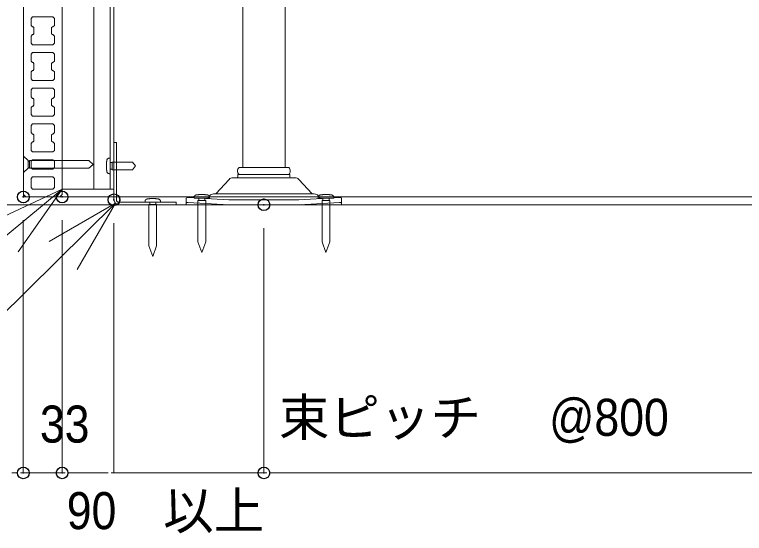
# Model space of a CAD drawing. Units: millimetres, scale not verified. Extents: x -8199 to 8201, y -2963 to 5056.
# Drawn here: x 1659 to 2286, y -1800 to -1354 of the extents above; entities that cross this region are included whole.
import ezdxf
from ezdxf.enums import TextEntityAlignment as Align

# ---------------------------------------------------------------- set-up
doc = ezdxf.new("R2010")
doc.units = ezdxf.units.MM
doc.header["$LTSCALE"] = 20
doc.header["$PDMODE"] = 32
doc.header["$PDSIZE"] = 10
for name, color, linetype, lineweight in [('0-1_一般', 4, 'Continuous', 9), ('0-2_寸法', 7, 'Continuous', 9), ('0-3_0', 7, 'Continuous', 9), ('0-7_ビス', 4, 'Continuous', 9), ('0-A_束', 4, 'Continuous', 9)]:
    doc.layers.add(name, color=color, linetype=linetype, lineweight=lineweight)
doc.layers.add('0-4_Defpoints', color=7, linetype='Continuous')
doc.styles.add('Osaka', font='')
doc.styles.get('Osaka').set_extended_font_data('Osaka')

# ---------------------------------------------------------------- blocks, each defined once
blk = doc.blocks.new('_DOT')
at = {"layer": '0-3_0'}
for p, q in [((-10, 0), (-20, 0)), ((-5, 0), (5, 0))]:
    blk.add_line(p, q, dxfattribs=at)
blk = doc.blocks.new('グループ-229-1')
at = {"layer": '0-7_ビス'}
for p, q in [((370065.2, -134877.9), (370047.2, -134877.9)), ((370047.2, -134964), (370065.2, -134964))]:
    blk.add_line(p, q, dxfattribs=at)
for points in [[(370047.2, -134971), (369986.5, -135025), (369986.5, -134817), (370047.2, -134871)], [(370065.2, -134971), (370830.2, -134971), (370886.5, -134921), (370830.2, -134871), (370065.2, -134871)]]:
    blk.add_lwpolyline(points, close=True, dxfattribs=at)
blk = doc.blocks.new('グループ-231-1')
at = {"layer": '0-1_一般', "color": 2}
for p, q in [((370486.5, -135240.9), (370486.5, -127140.9)), ((370894.4, -135240.9), (370894.4, -127654.9)), ((371104.4, -135240.9), (371104.4, -127654.9)), ((371154.5, -135240.9), (371154.5, -127654.9))]:
    blk.add_line(p, q, dxfattribs=at)
blk = doc.blocks.new('グループ-233-1')
at = {"layer": '0-1_一般', "color": 2}
blk.add_line((370486.5, -135240.9), (371154.5, -135240.9), dxfattribs=at)
at = {"layer": '0-1_一般'}
blk.add_blockref('グループ-231-1', (0, 0), dxfattribs=at)
blk = doc.blocks.new('グループ-65-1')
at = {"layer": '0-1_一般'}
for p, q in [((-40, 298), (-40, 326)), ((40, 326), (40, 298))]:
    blk.add_line(p, q, dxfattribs=at)
for points in [[(-92.2, 357.2), (-93.6, 355.4), (-94.9, 353.5), (-96.1, 351.6), (-97.1, 349.6), (-97.9, 347.6), (-98.6, 345.5), (-99.2, 343.4), (-99.6, 341.3), (-99.9, 339.3), (-100, 337.2), (-100, 336), (-100, 335.5), (-100, 335), (-100, 334.5), (-100, 334.1), (-100, 333.6), (-100, 333.1), (-100, 332.6), (-100, 332.1), (-100, 331.7), (-100, 331.2), (-100, 330.7), (-100, 330.2), (-100, 329.7), (-100, 329.3), (-100, 328.8), (-100, 328.3), (-100, 327.8), (-100, 327.3), (-100, 326.8), (-100, 326.4), (-97.6, 326), (-88.2, 326), (-78.8, 326), (-69.4, 326), (-60, 326), (-50.6, 326), (-41.2, 326), (-31.8, 326)], [(-17.1, 373.6), (-21.8, 373.4), (-26.5, 373.1), (-31.2, 372.8), (-35.9, 372.4), (-40.6, 371.9), (-45.3, 371.4), (-50, 370.8), (-51, 370.7), (-52.1, 370.5), (-53.1, 370.4), (-54.2, 370.3), (-55.2, 370.1), (-56.2, 370), (-57.3, 369.9), (-58.3, 369.7), (-59.3, 369.6), (-60.4, 369.5), (-61.4, 369.3), (-62.5, 369.2), (-63.5, 369.1), (-64.5, 368.9), (-65.6, 368.8), (-66.6, 368.7), (-67.7, 368.5), (-68.7, 368.4), (-69.7, 368.3), (-70.8, 368.1), (-71.8, 368), (-73.6, 367.7), (-75.6, 367.3), (-77.6, 366.8), (-79.6, 366.1), (-81.6, 365.2), (-83.5, 364.2), (-85.4, 363.1), (-87.3, 361.8), (-89, 360.4), (-90.7, 358.8), (-92.2, 357.2)], [(-31.8, 326), (-22.4, 326), (-12.9, 326), (-3.5, 326), (5.9, 326), (15.3, 326), (24.7, 326), (34.1, 326), (43.5, 326), (52.9, 326), (62.4, 326), (71.8, 326), (81.2, 326), (90.6, 326), (100, 326), (100, 326)], [(79.1, 366.3), (77.1, 366.9), (75.1, 367.4), (73.1, 367.8), (71.5, 368), (70.5, 368.2), (69.5, 368.3), (68.4, 368.4), (67.4, 368.6), (66.4, 368.7), (65.3, 368.8), (64.3, 369), (63.2, 369.1), (62.2, 369.2), (61.2, 369.4), (60.1, 369.5), (59.1, 369.6), (58, 369.8), (57, 369.9), (56, 370), (54.9, 370.2), (53.9, 370.3), (52.9, 370.4), (51.8, 370.6), (50.8, 370.7), (48.8, 370.9), (44.1, 371.5), (39.4, 372), (34.7, 372.5), (30, 372.8), (25.3, 373.2), (20.6, 373.5), (15.9, 373.7), (11.2, 373.8), (6.5, 373.9), (1.8, 374), (-2.9, 374), (-7.6, 373.9), (-12.4, 373.8), (-17.1, 373.6)], [(100, 326), (100, 326.5), (100, 327), (100, 327.4), (100, 327.9), (100, 328.4), (100, 328.9), (100, 329.4), (100, 329.9), (100, 330.3), (100, 330.8), (100, 331.3), (100, 331.8), (100, 332.3), (100, 332.7), (100, 333.2), (100, 333.7), (100, 334.2), (100, 334.7), (100, 335.2), (100, 335.6), (100, 336.1), (100, 337.7), (99.8, 339.8), (99.5, 341.8), (99.1, 343.9), (98.5, 346), (97.7, 348.1), (96.8, 350.1), (95.8, 352.1), (94.6, 354), (93.3, 355.8), (91.8, 357.6), (90.3, 359.2), (88.6, 360.7), (86.8, 362.1), (84.9, 363.4), (83, 364.5), (81.1, 365.4), (79.1, 366.3)]]:
    blk.add_lwpolyline(points, dxfattribs=at)
blk.add_lwpolyline([(50, 298), (50, -236), (0, -374), (-50, -236), (-50, 298)], close=True, dxfattribs=at)
blk = doc.blocks.new('シンボル-22')
at = {"layer": '0-1_一般'}
blk.add_blockref('グループ-65-1', (0, 0), dxfattribs=at)
blk = doc.blocks.new('グループ-290-1')
at = {"layer": '0-1_一般', "color": 1}
blk.add_point((373086.5, -135440.9), dxfattribs=at)
at = {"layer": '0-7_ビス', "xscale": -1}
for p in [(372286.5, -135682.7), (373886.5, -135682.7)]:
    blk.add_blockref('シンボル-22', p, dxfattribs=at)
blk = doc.blocks.new('グループ-291-1')
at = {"layer": '0-A_束'}
for p, q in [((372928.5, -130680.9), (372928.5, -131062.2)), ((373086.5, -130680.9), (372928.5, -130680.9)), ((373086.5, -130680.9), (373244.5, -130680.9)), ((373244.5, -130680.9), (373244.5, -131062.2)), ((372906.4, -131131.6), (372836.6, -131230.1)), ((373266.6, -131131.6), (373336.4, -131230.1)), ((372814.5, -134960.9), (372814.5, -131299.5)), ((373358.5, -134960.9), (373358.5, -131299.5)), ((373086.5, -134960.9), (372766.5, -134960.9)), ((373086.5, -134960.9), (373406.5, -134960.9)), ((372750.5, -135082.9), (372750.5, -135052.9)), ((372750.5, -135052.9), (373086.5, -135052.9)), ((373086.5, -135052.9), (372766.5, -135052.9)), ((373422.5, -135052.9), (373086.5, -135052.9)), ((373422.5, -135082.9), (373422.5, -135052.9)), ((372466.5, -135300.9), (372637.5, -135113.7)), ((373086.5, -135092.9), (372684.7, -135092.9)), ((373086.5, -135092.9), (373488.3, -135092.9)), ((373706.5, -135300.9), (373535.5, -135113.7)), ((372387.3, -135325.2), (372359.1, -135360.9)), ((373086.5, -135300.9), (372437.5, -135300.9)), ((373086.5, -135300.9), (373735.5, -135300.9)), ((373785.7, -135325.2), (373813.9, -135360.9)), ((372086.5, -135356.9), (372086.5, -135440.9)), ((372632.8, -135440.7), (372112.7, -135410.8)), ((372636.5, -135376.9), (372116.4, -135346.9)), ((372636.5, -135376.9), (373086.5, -135376.9)), ((373540.2, -135440.7), (374060.3, -135410.8)), ((374086.5, -135356.9), (374086.5, -135440.9)), ((373086.5, -135440.9), (372086.5, -135440.9)), ((373086.5, -135440.9), (374086.5, -135440.9))]:
    blk.add_line(p, q, dxfattribs=at)
blk.add_lwpolyline([(373086.5, -135376.9), (373536.5, -135376.9), (374056.6, -135346.9)], dxfattribs=at)
for centre, radius, start, end in [((372808.5, -131062.2), 120, 324.65985, 0), ((373364.5, -131062.2), 120, 180, 215.34015), ((372934.5, -131299.5), 120, 144.65975, 179.99995), ((373238.5, -131299.5), 120, 0.00005, 35.34025), ((372809.4, -135006.9), 62.9, 133.00287, 226.99713), ((373363.6, -135006.9), 62.9, 313.00287, 46.99713), ((372684.7, -135156.9), 64, 90, 137.5895), ((372740.5, -135082.9), 10, 270, 0), ((373432.5, -135082.9), 10, 180, 270), ((373488.3, -135156.9), 64, 42.4105, 90), ((372437.5, -135364.9), 64, 90, 141.70984), ((373735.5, -135364.9), 64, 38.29016, 90), ((372114, -135389.3), 42.5, 86.70166, 130.18983), ((372114, -135453.3), 42.5, 91.85444, 130.18983), ((374059.1, -135389.3), 42.5, 49.81017, 93.29834), ((374059.1, -135453.3), 42.5, 49.81017, 88.14556)]:
    blk.add_arc(centre, radius, start, end, dxfattribs=at)
blk = doc.blocks.new('グループ-298-1')
at = {"layer": '0-A_束'}
blk.add_blockref('グループ-291-1', (0, 0), dxfattribs=at)
blk = doc.blocks.new('グループ-300-1')
at = {"layer": '0-7_ビス'}
blk.add_blockref('グループ-290-1', (0, 0), dxfattribs=at)
at = {"layer": '0-A_束'}
blk.add_blockref('グループ-298-1', (0, 0), dxfattribs=at)
blk = doc.blocks.new('グループ-301-1')
at = {"layer": '0-7_ビス'}
for p, q in [((371132.5, -134898.4), (371104.5, -134898.4)), ((371104.5, -134983.3), (371132.5, -134983.3))]:
    blk.add_line(p, q, dxfattribs=at)
for points in [[(371056.9, -134923.8), (371057.1, -134919.1), (371057.4, -134914.4), (371057.7, -134909.7), (371058.1, -134905), (371058.6, -134900.3), (371059.1, -134895.6), (371059.7, -134890.9), (371059.8, -134889.8), (371059.9, -134888.8), (371060.1, -134887.7), (371060.2, -134886.7), (371060.3, -134885.7), (371060.5, -134884.6), (371060.6, -134883.6), (371060.7, -134882.5), (371060.9, -134881.5), (371061, -134880.5), (371061.1, -134879.4), (371061.3, -134878.4), (371061.4, -134877.4), (371061.5, -134876.3), (371061.7, -134875.3), (371061.8, -134874.2), (371061.9, -134873.2), (371062.1, -134872.2), (371062.2, -134871.1), (371062.3, -134870.1), (371062.5, -134869), (371062.7, -134867.3), (371063.2, -134865.3), (371063.7, -134863.3), (371064.4, -134861.3), (371065.3, -134859.3), (371066.3, -134857.3), (371067.4, -134855.4), (371068.7, -134853.6), (371070.1, -134851.8), (371071.7, -134850.2), (371073.3, -134848.6)], [(371073.3, -134848.6), (371075.1, -134847.2), (371077, -134845.9), (371078.9, -134844.8), (371080.9, -134843.8), (371082.9, -134842.9), (371085, -134842.2), (371087.1, -134841.7), (371089.2, -134841.3), (371091.2, -134841), (371093.2, -134840.9), (371094.5, -134840.9), (371095, -134840.9), (371095.5, -134840.9), (371095.9, -134840.9), (371096.4, -134840.9), (371096.9, -134840.9), (371097.4, -134840.9), (371097.9, -134840.9), (371098.3, -134840.9), (371098.8, -134840.9), (371099.3, -134840.9), (371099.8, -134840.9), (371100.3, -134840.9), (371100.8, -134840.9), (371101.2, -134840.9), (371101.7, -134840.9), (371102.2, -134840.9), (371102.7, -134840.9), (371103.2, -134840.9), (371103.6, -134840.9), (371104.1, -134840.9), (371104.5, -134843.2), (371104.5, -134852.6), (371104.5, -134862), (371104.5, -134871.4), (371104.5, -134880.9), (371104.5, -134890.3), (371104.5, -134899.7), (371104.5, -134909.1)], [(371064.2, -135019.9), (371063.6, -135017.9), (371063, -135015.9), (371062.6, -135013.9), (371062.4, -135012.4), (371062.3, -135011.4), (371062.2, -135010.3), (371062, -135009.3), (371061.9, -135008.2), (371061.8, -135007.2), (371061.6, -135006.2), (371061.5, -135005.1), (371061.4, -135004.1), (371061.2, -135003), (371061.1, -135002), (371061, -135001), (371060.8, -134999.9), (371060.7, -134998.9), (371060.6, -134997.9), (371060.4, -134996.8), (371060.3, -134995.8), (371060.2, -134994.7), (371060, -134993.7), (371059.9, -134992.7), (371059.8, -134991.6), (371059.5, -134989.7), (371059, -134985), (371058.5, -134980.3), (371058, -134975.6), (371057.6, -134970.9), (371057.3, -134966.1), (371057, -134961.4), (371056.8, -134956.7), (371056.6, -134952), (371056.5, -134947.3), (371056.5, -134942.6), (371056.5, -134937.9), (371056.6, -134933.2), (371056.7, -134928.5), (371056.9, -134923.8)], [(371104.5, -134909.1), (371104.5, -134918.5), (371104.5, -134927.9), (371104.5, -134937.3), (371104.5, -134946.7), (371104.5, -134956.1), (371104.5, -134965.6), (371104.5, -134975), (371104.5, -134984.4), (371104.5, -134993.8), (371104.5, -135003.2), (371104.5, -135012.6), (371104.5, -135022), (371104.5, -135031.4), (371104.5, -135040.9)], [(371104.5, -135040.9), (371104, -135040.9), (371103.5, -135040.9), (371103, -135040.9), (371102.6, -135040.9), (371102.1, -135040.9), (371101.6, -135040.9), (371101.1, -135040.9), (371100.6, -135040.9), (371100.1, -135040.9), (371099.7, -135040.9), (371099.2, -135040.9), (371098.7, -135040.9), (371098.2, -135040.9), (371097.7, -135040.9), (371097.3, -135040.9), (371096.8, -135040.9), (371096.3, -135040.9), (371095.8, -135040.9), (371095.3, -135040.9), (371094.9, -135040.9), (371094.4, -135040.9), (371092.7, -135040.8), (371090.7, -135040.7), (371088.6, -135040.4), (371086.6, -135039.9), (371084.5, -135039.3), (371082.4, -135038.6), (371080.4, -135037.7), (371078.4, -135036.6), (371076.5, -135035.5), (371074.6, -135034.1), (371072.9, -135032.7), (371071.3, -135031.1), (371069.7, -135029.4), (371068.4, -135027.7), (371067.1, -135025.8), (371066, -135023.9), (371065, -135021.9), (371064.2, -135019.9)]]:
    blk.add_lwpolyline(points, dxfattribs=at)
blk.add_lwpolyline([(371132.5, -134990.9), (371391.4, -134990.9), (371432.5, -134940.9), (371391.4, -134890.9), (371132.5, -134890.9)], close=True, dxfattribs=at)
blk = doc.blocks.new('グループ-302-1')
at = {"layer": '0-7_ビス'}
blk.add_blockref('グループ-301-1', (0, 0), dxfattribs=at)
blk = doc.blocks.new('グループ-303-1')
at = {"layer": '0-1_一般'}
for p, q in [((371614.5, -135436.9), (371614.5, -135408.9)), ((371694.5, -135408.9), (371694.5, -135436.9))]:
    blk.add_line(p, q, dxfattribs=at)
for points in [[(371562.3, -135377.7), (371560.9, -135379.5), (371559.6, -135381.3), (371558.4, -135383.3), (371557.4, -135385.3), (371556.6, -135387.3), (371555.8, -135389.4), (371555.3, -135391.4), (371554.9, -135393.5), (371554.6, -135395.6), (371554.5, -135397.6), (371554.5, -135398.9), (371554.5, -135399.3), (371554.5, -135399.8), (371554.5, -135400.3), (371554.5, -135400.8), (371554.5, -135401.3), (371554.5, -135401.7), (371554.5, -135402.2), (371554.5, -135402.7), (371554.5, -135403.2), (371554.5, -135403.7), (371554.5, -135404.2), (371554.5, -135404.6), (371554.5, -135405.1), (371554.5, -135405.6), (371554.5, -135406.1), (371554.5, -135406.6), (371554.5, -135407), (371554.5, -135407.5), (371554.5, -135408), (371554.5, -135408.5), (371556.8, -135408.9), (371566.2, -135408.9), (371575.7, -135408.9), (371585.1, -135408.9), (371594.5, -135408.9), (371603.9, -135408.9), (371613.3, -135408.9), (371622.7, -135408.9)], [(371637.4, -135361.2), (371632.7, -135361.5), (371628, -135361.7), (371623.3, -135362.1), (371618.6, -135362.5), (371613.9, -135363), (371609.2, -135363.5), (371604.5, -135364.1), (371603.4, -135364.2), (371602.4, -135364.3), (371601.4, -135364.4), (371600.3, -135364.6), (371599.3, -135364.7), (371598.3, -135364.8), (371597.2, -135365), (371596.2, -135365.1), (371595.1, -135365.2), (371594.1, -135365.4), (371593.1, -135365.5), (371592, -135365.6), (371591, -135365.8), (371589.9, -135365.9), (371588.9, -135366), (371587.9, -135366.2), (371586.8, -135366.3), (371585.8, -135366.4), (371584.8, -135366.6), (371583.7, -135366.7), (371582.7, -135366.8), (371580.9, -135367.1), (371578.9, -135367.5), (371576.9, -135368.1), (371574.9, -135368.8), (371572.9, -135369.6), (371571, -135370.6), (371569.1, -135371.8), (371567.2, -135373.1), (371565.5, -135374.5), (371563.8, -135376), (371562.3, -135377.7)], [(371622.7, -135408.9), (371632.1, -135408.9), (371641.5, -135408.9), (371651, -135408.9), (371660.4, -135408.9), (371669.8, -135408.9), (371679.2, -135408.9), (371688.6, -135408.9), (371698, -135408.9), (371707.4, -135408.9), (371716.8, -135408.9), (371726.2, -135408.9), (371735.7, -135408.9), (371745.1, -135408.9), (371754.5, -135408.9)], [(371733.6, -135368.6), (371731.5, -135367.9), (371729.5, -135367.4), (371727.5, -135367), (371726, -135366.8), (371725, -135366.7), (371724, -135366.5), (371722.9, -135366.4), (371721.9, -135366.3), (371720.8, -135366.1), (371719.8, -135366), (371718.8, -135365.9), (371717.7, -135365.7), (371716.7, -135365.6), (371715.6, -135365.5), (371714.6, -135365.3), (371713.6, -135365.2), (371712.5, -135365.1), (371711.5, -135364.9), (371710.5, -135364.8), (371709.4, -135364.7), (371708.4, -135364.5), (371707.3, -135364.4), (371706.3, -135364.3), (371705.3, -135364.2), (371703.3, -135363.9), (371698.6, -135363.3), (371693.9, -135362.8), (371689.2, -135362.4), (371684.5, -135362), (371679.8, -135361.7), (371675.1, -135361.4), (371670.4, -135361.2), (371665.7, -135361), (371661, -135360.9), (371656.2, -135360.9), (371651.5, -135360.9), (371646.8, -135360.9), (371642.1, -135361), (371637.4, -135361.2)], [(371754.5, -135408.9), (371754.5, -135408.4), (371754.5, -135407.9), (371754.5, -135407.4), (371754.5, -135406.9), (371754.5, -135406.4), (371754.5, -135406), (371754.5, -135405.5), (371754.5, -135405), (371754.5, -135404.5), (371754.5, -135404), (371754.5, -135403.6), (371754.5, -135403.1), (371754.5, -135402.6), (371754.5, -135402.1), (371754.5, -135401.6), (371754.5, -135401.1), (371754.5, -135400.7), (371754.5, -135400.2), (371754.5, -135399.7), (371754.5, -135399.2), (371754.5, -135398.7), (371754.4, -135397.1), (371754.3, -135395.1), (371754, -135393), (371753.5, -135390.9), (371753, -135388.8), (371752.2, -135386.8), (371751.3, -135384.7), (371750.3, -135382.8), (371749.1, -135380.8), (371747.8, -135379), (371746.3, -135377.3), (371744.7, -135375.6), (371743.1, -135374.1), (371741.3, -135372.7), (371739.4, -135371.5), (371737.5, -135370.4), (371735.5, -135369.4), (371733.6, -135368.6)]]:
    blk.add_lwpolyline(points, dxfattribs=at)
blk.add_lwpolyline([(371704.5, -135436.9), (371704.5, -135970.9), (371654.5, -136108.9), (371604.5, -135970.9), (371604.5, -135436.9)], close=True, dxfattribs=at)
blk = doc.blocks.new('グループ-316-1')
at = {"layer": '0-1_一般', "color": 7}
blk.add_lwpolyline([(369986.5, -132440.9), (385936.5, -132440.9), (385936.5, -135340.9), (369986.5, -135340.9)], close=True, dxfattribs=at)

msp = doc.modelspace()

# ---------------------------------------------------------------- linework, layer by layer
at = {"layer": '0-1_一般', "color": 2}
msp.add_line((1510.59, -1747.7), (1745.62, -1516.24), dxfattribs=at)
at = {"layer": '0-1_一般'}
msp.add_line((1748.64, -1515.36), (1797.71, -1515.36), dxfattribs=at)
at = {"layer": '0-1_一般', "color": 7}
msp.add_line((4533.17, -1517.49), (1466.51, -1517.49), dxfattribs=at)
at = {"layer": '0-1_一般'}
for points in [[(1666.51, -1508.82), (1668.51, -1510.82), (1697.84, -1510.82), (1699.84, -1508.82), (1699.84, -1319.5), (1697.83, -1317.49), (1668.52, -1317.49), (1666.51, -1319.5)], [(1673.17, -1363.5), (1673.17, -1357.5), (1674.51, -1356.16), (1691.84, -1356.16), (1693.17, -1357.5), (1693.17, -1363.5), (1691.84, -1364.83), (1691.51, -1364.83), (1690.84, -1365.5), (1690.84, -1370.83), (1691.51, -1371.5), (1691.84, -1371.5), (1693.17, -1372.83), (1693.17, -1378.83), (1691.84, -1380.16), (1674.51, -1380.16), (1673.17, -1378.83), (1673.17, -1372.83), (1674.51, -1371.5), (1674.84, -1371.5), (1675.51, -1370.83), (1675.51, -1365.5), (1674.84, -1364.83), (1674.51, -1364.83)], [(1673.17, -1394.16), (1673.17, -1388.16), (1674.51, -1386.83), (1691.84, -1386.83), (1693.17, -1388.16), (1693.17, -1394.16), (1691.84, -1395.5), (1691.51, -1395.5), (1690.84, -1396.16), (1690.84, -1401.5), (1691.51, -1402.16), (1691.84, -1402.16), (1693.17, -1403.5), (1693.17, -1409.5), (1691.84, -1410.83), (1674.51, -1410.83), (1673.17, -1409.5), (1673.17, -1403.5), (1674.51, -1402.16), (1674.84, -1402.16), (1675.51, -1401.5), (1675.51, -1396.16), (1674.84, -1395.5), (1674.51, -1395.5)], [(1674.51, -1441.5), (1673.17, -1440.16), (1673.17, -1434.16), (1674.51, -1432.83), (1674.84, -1432.83), (1675.51, -1432.16), (1675.51, -1426.83), (1674.84, -1426.16), (1674.51, -1426.16), (1673.17, -1424.83), (1673.17, -1418.83), (1674.51, -1417.5), (1691.84, -1417.5), (1693.17, -1418.83), (1693.17, -1424.83), (1691.84, -1426.16), (1691.51, -1426.16), (1690.84, -1426.83), (1690.84, -1432.16), (1691.51, -1432.83), (1691.84, -1432.83), (1693.17, -1434.16), (1693.17, -1440.16), (1691.84, -1441.5)], [(1674.51, -1472.16), (1673.17, -1470.83), (1673.17, -1464.83), (1674.51, -1463.5), (1674.84, -1463.5), (1675.51, -1462.83), (1675.51, -1457.5), (1674.84, -1456.83), (1674.51, -1456.83), (1673.17, -1455.5), (1673.17, -1449.5), (1674.51, -1448.16), (1691.84, -1448.16), (1693.17, -1449.5), (1693.17, -1455.5), (1691.84, -1456.83), (1691.51, -1456.83), (1690.84, -1457.5), (1690.84, -1462.83), (1691.51, -1463.5), (1691.84, -1463.5), (1693.17, -1464.83), (1693.17, -1470.83), (1691.84, -1472.16)], [(1691.84, -1486.84), (1674.51, -1486.84), (1673.17, -1485.5), (1673.18, -1480.17), (1674.51, -1478.83), (1691.84, -1478.83), (1693.17, -1480.17), (1693.17, -1485.5)], [(1674.51, -1504.17), (1673.17, -1502.75), (1673.17, -1494.92), (1674.51, -1493.5), (1691.84, -1493.5), (1693.17, -1494.92), (1693.17, -1502.75), (1691.84, -1504.17)]]:
    msp.add_lwpolyline(points, close=True, dxfattribs=at)
for points in [[(1744.37, -1513.23), (1744.37, -1464.16), (1746.51, -1464.16), (1746.51, -1513.23)], [(1797.71, -1515.36), (1797.71, -1517.49), (1748.64, -1517.49)]]:
    msp.add_lwpolyline(points, dxfattribs=at)
at = {"layer": '0-1_一般', "color": 2}
for points in [[(1228.37, -1661.04), (1510.59, -1661.04), (1699.84, -1504.16)], [(1640.26, -1531.94), (1699.84, -1504.16), (1662.13, -1558.01)], [(1688.69, -1549.11), (1745.62, -1516.24), (1712.75, -1573.17)]]:
    msp.add_lwpolyline(points, dxfattribs=at)
at = {"layer": '0-1_一般'}
for radius in [4.27, 2.13]:
    msp.add_arc((1748.64, -1513.23), radius, 180, 270, dxfattribs=at)
at = {"layer": '0-2_寸法'}
for p, q in [((1666.5, -1530.83), (1666.5, -1747.7)), ((1699.84, -1530.83), (1699.84, -1747.7)), ((1699.84, -1530.83), (1699.84, -1747.7)), ((1744.37, -1533.23), (1744.37, -1747.7)), ((1744.38, -1533.23), (1744.38, -1747.7)), ((1873.18, -1537.49), (1873.18, -1747.7)), ((1873.18, -1537.49), (1873.18, -1747.7)), ((1699.84, -1747.7), (1666.5, -1747.7)), ((1709.85, -1747.7), (1719.87, -1747.7)), ((1734.36, -1747.7), (1709.85, -1747.7)), ((1734.36, -1747.7), (1724.35, -1747.7)), ((1744.38, -1747.7), (1873.18, -1747.7)), ((1883.19, -1747.7), (1893.21, -1747.7)), ((1883.19, -1747.7), (2456.49, -1747.7))]:
    msp.add_line(p, q, dxfattribs=at)
at = {"layer": '0-4_Defpoints'}
for p in [(1666.5, -1510.82), (1666.5, -1510.83), (1666.51, -1510.83), (1699.84, -1510.83), (1744.37, -1513.23), (1744.38, -1513.23), (1873.18, -1517.49), (1666.5, -1747.7), (1699.84, -1747.7), (1873.18, -1747.7)]:
    msp.add_point(p, dxfattribs=at)

# ---------------------------------------------------------------- block references
at = {"layer": '0-1_一般', "xscale": 0.06666667, "yscale": 0.06666667}
for name in ['グループ-316-1', 'グループ-233-1', 'グループ-300-1', 'グループ-302-1', 'グループ-303-1']:
    msp.add_blockref(name, (-22999.26, 7511.9), dxfattribs=at)
at = {"layer": '0-2_寸法', "xscale": 0.5007446, "yscale": 0.5007446}
for p in [(1666.5, -1747.7), (1744.37, -1747.7), (1744.38, -1747.7)]:
    msp.add_blockref('_DOT', p, dxfattribs=at)
at = {"layer": '0-2_寸法', "xscale": 0.5007446, "yscale": 0.5007446, "rotation": 180}
for p in [(1699.84, -1747.7), (1699.84, -1747.7), (1873.18, -1747.7), (1873.18, -1747.7)]:
    msp.add_blockref('_DOT', p, dxfattribs=at)
at = {"layer": '0-7_ビス', "xscale": 0.06666667, "yscale": 0.06666667}
msp.add_blockref('グループ-229-1', (-22999.26, 7511.9), dxfattribs=at)

# ---------------------------------------------------------------- texts
at = {"layer": '0-2_寸法', "style": 'Osaka'}
for s, p in [('束ピッチ', (1886.02, -1725.4)), ('以上', (1786.58, -1805.52))]:
    msp.add_text(s, height=31.82, dxfattribs=at).set_placement(p, align=Align.BOTTOM_LEFT)
at = {"layer": '0-2_寸法', "style": 'Osaka', "width": 0.9}
for s, p in [(' @800', (2107.62, -1725.4)), ('33', (1680.74, -1731.2)), ('90', (1703.84, -1805.52))]:
    msp.add_text(s, height=31.82, dxfattribs=at).set_placement(p, align=Align.BOTTOM_LEFT)

doc.saveas('drawing.dxf')
